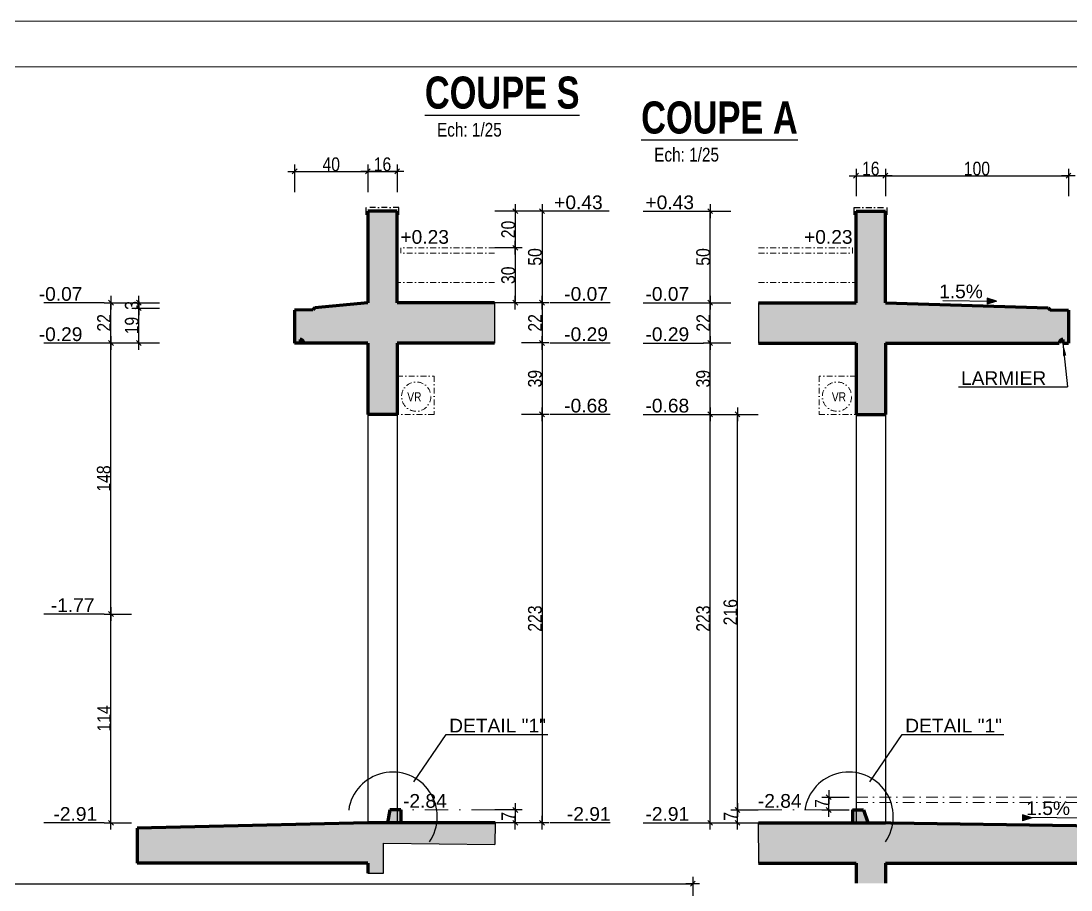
# Model space of a CAD drawing. Header units: centimetres. Extents: x 38820 to 82487, y -36363 to -12804.
# Drawn here: x 49992 to 51139, y -19776 to -18827 of the extents above; entities that cross this region are included whole.
import ezdxf
from ezdxf.enums import TextEntityAlignment as Align

# ---------------------------------------------------------------- set-up
doc = ezdxf.new("R2010")
doc.units = ezdxf.units.CM
doc.header["$LTSCALE"] = 0.5
for name, pattern in [('CACHEX2', [19.05, 12.7, -6.35]), ('TIRETPT2', [12.7, 6.35, -3.175, 0, -3.175]), ('TIRETPTX2', [50.8, 25.4, -12.7, 0, -12.7])]:
    doc.linetypes.add(name, pattern=pattern)
doc.layers.get('DEFPOINTS').update_dxf_attribs({"linetype": 'CONTINUOUS'})
for name, color, linetype, lineweight in [('01_Cad_1_', 5, 'CONTINUOUS', 9), ('01_murs_coup', 5, 'CONTINUOUS', 60), ('01_tram_axes', 2, 'TIRETPTX2', 9)]:
    doc.layers.add(name, color=color, linetype=linetype, lineweight=lineweight)
for name, color, linetype in [('01_cote_gen', 4, 'CONTINUOUS'), ('01_linteaux', 2, 'CONTINUOUS'), ('01_poch_BN', 9, 'CONTINUOUS'), ('01_texte', 230, 'CONTINUOUS'), ('AA_COTES', 2, 'CONTINUOUS')]:
    doc.layers.add(name, color=color, linetype=linetype)
doc.styles.add('ARIAL', font='arial.ttf')
doc.styles.add('impact', font='impact.ttf')
doc.styles.add('MATTE_TXT', font='arial.ttf')
doc.styles.add('STYLE2', font='ARIALN.TTF')
doc.dimstyles.new('JB25', dxfattribs={"dimscale": 0.1, "dimtxt": 150, "dimasz": 15, "dimexe": 0.1, "dimexo": 0.1, "dimgap": 0.09, "dimtad": 1, "dimdec": 1, "dimlfac": 0.5, "dimdsep": 46, "dimtxsty": 'STYLE2', "dimblk1": 'BOND_G', "dimblk2": 'BOND_D', "dimsah": 1, "dimcen": 1.5, "dimdle": 0.01, "dimse1": 1, "dimse2": 1, "dimclrd": 4, "dimclre": 2, "dimclrt": 6, "dimazin": 2, "dimtfac": 2.333333, "dimtdec": 1, "dimtix": 1, "dimtmove": 2, "dimatfit": 3, "dimldrblk": 'BOND_G', "dimfxl": 1, "dimtolj": 1, "dimtzin": 0, "dimarcsym": 0})
doc.dimstyles.new('JB50', dxfattribs={"dimscale": 0.1, "dimtxt": 150, "dimasz": 15, "dimexe": 0.1, "dimexo": 0.1, "dimgap": 0.09, "dimtad": 1, "dimdec": 1, "dimdsep": 46, "dimtxsty": 'STYLE2', "dimblk1": 'BOND_G', "dimblk2": 'BOND_D', "dimsah": 1, "dimcen": 1.5, "dimdle": 0.01, "dimse1": 1, "dimse2": 1, "dimclrd": 4, "dimclre": 2, "dimclrt": 6, "dimazin": 2, "dimtfac": 2.333333, "dimtdec": 1, "dimtix": 1, "dimtmove": 2, "dimatfit": 3, "dimldrblk": 'BOND_G', "dimfxl": 1, "dimtolj": 1, "dimtzin": 0, "dimarcsym": 0})

# ---------------------------------------------------------------- blocks, each defined once
blk = doc.blocks.new('BOND_G')
at = {"layer": 'AA_COTES', "color": 0}
for p, q in [((0, -5), (0, 15)), ((5, 0), (-5, 0)), ((1.77, 1.77), (-1.77, -1.77))]:
    blk.add_line(p, q, dxfattribs=at)
blk = doc.blocks.new('BOND_D')
at = {"layer": 'AA_COTES', "color": 0}
for p, q in [((5, 0), (-5, 0)), ((-1.77, -1.77), (1.77, 1.77)), ((0, 5), (0, -15))]:
    blk.add_line(p, q, dxfattribs=at)
blk = doc.blocks.new('*D1467')
at = {"layer": '01_linteaux', "color": 4, "lineweight": -2, "transparency": 16777216}
blk.add_line((49193.1, -19769.2), (50724.1, -19769.2), dxfattribs=at)
at = {"layer": 'DEFPOINTS', "color": 0}
for p in [(50725.6, -19769.2), (49191.6, -19903.2), (50725.6, -19907.7)]:
    blk.add_point(p, dxfattribs=at)
at = {"layer": '01_linteaux', "color": 4, "lineweight": -2, "transparency": 16777216, "xscale": 1.5, "yscale": 1.5, "zscale": 1.5, "rotation": 180}
blk.add_blockref('BOND_G', (49191.6, -19769.2), dxfattribs=at)
at = {"layer": '01_linteaux', "color": 4, "lineweight": -2, "transparency": 16777216, "xscale": 1.5, "yscale": 1.5, "zscale": 1.5}
blk.add_blockref('BOND_D', (50725.6, -19769.2), dxfattribs=at)
at = {"layer": '01_linteaux', "color": 6, "transparency": 16777216, "insert": (49958.6, -19761.5), "char_height": 15, "attachment_point": 5, "style": 'STYLE2'}
blk.add_mtext('\\A1;1534', dxfattribs=at)
blk = doc.blocks.new('*D1526')
at = {"layer": '01_cote_gen', "color": 4, "lineweight": -2, "ltscale": 2, "transparency": 16777216}
blk.add_line((50774.5, -19701.1), (50774.5, -19690.1), dxfattribs=at)
at = {"layer": 'DEFPOINTS', "color": 0, "ltscale": 2}
for p in [(50774.5, -19688.6), (50813, -19688.6), (50826.4, -19702.6)]:
    blk.add_point(p, dxfattribs=at)
at = {"layer": '01_cote_gen', "color": 4, "lineweight": -2, "ltscale": 2, "transparency": 16777216, "xscale": 1.5, "yscale": 1.5, "zscale": 1.5}
for name, p, rotation in [('BOND_D', (50774.5, -19688.6), 90), ('BOND_G', (50774.5, -19702.6), 270)]:
    blk.add_blockref(name, p, dxfattribs=dict(at, rotation=rotation))
at = {"layer": '01_cote_gen', "color": 6, "ltscale": 2, "transparency": 16777216, "insert": (50767, -19695.6), "char_height": 15, "attachment_point": 5, "rotation": 90, "style": 'STYLE2'}
blk.add_mtext('\\A1;7', dxfattribs=at)
blk = doc.blocks.new('*D1527')
at = {"layer": '01_cote_gen', "color": 4, "lineweight": -2, "ltscale": 2, "transparency": 16777216}
blk.add_line((50744.6, -19255.1), (50744.6, -19180.1), dxfattribs=at)
at = {"layer": 'DEFPOINTS', "color": 0, "ltscale": 2}
for p in [(50744.6, -19178.6), (50808.2, -19178.6), (50794.9, -19256.6)]:
    blk.add_point(p, dxfattribs=at)
at = {"layer": '01_cote_gen', "color": 4, "lineweight": -2, "ltscale": 2, "transparency": 16777216, "xscale": 1.5, "yscale": 1.5, "zscale": 1.5}
for name, p, rotation in [('BOND_D', (50744.6, -19178.6), 90), ('BOND_G', (50744.6, -19256.6), 270)]:
    blk.add_blockref(name, p, dxfattribs=dict(at, rotation=rotation))
at = {"layer": '01_cote_gen', "color": 6, "ltscale": 2, "transparency": 16777216, "insert": (50737, -19217.6), "char_height": 15, "attachment_point": 5, "rotation": 90, "style": 'STYLE2'}
blk.add_mtext('\\A1;39', dxfattribs=at)
blk = doc.blocks.new('*D1528')
at = {"layer": '01_cote_gen', "color": 4, "lineweight": -2, "ltscale": 2, "transparency": 16777216}
blk.add_line((50744.6, -19177.1), (50744.6, -19136.1), dxfattribs=at)
at = {"layer": 'DEFPOINTS', "color": 0, "ltscale": 2}
for p in [(50744.6, -19134.6), (50835, -19134.6), (50835, -19178.6)]:
    blk.add_point(p, dxfattribs=at)
at = {"layer": '01_cote_gen', "color": 4, "lineweight": -2, "ltscale": 2, "transparency": 16777216, "xscale": 1.5, "yscale": 1.5, "zscale": 1.5}
for name, p, rotation in [('BOND_D', (50744.6, -19134.6), 90), ('BOND_G', (50744.6, -19178.6), 270)]:
    blk.add_blockref(name, p, dxfattribs=dict(at, rotation=rotation))
at = {"layer": '01_cote_gen', "color": 6, "ltscale": 2, "transparency": 16777216, "insert": (50737.1, -19156.6), "char_height": 15, "attachment_point": 5, "rotation": 90, "style": 'STYLE2'}
blk.add_mtext('\\A1;22', dxfattribs=at)
blk = doc.blocks.new('*D1529')
at = {"layer": '01_cote_gen', "color": 4, "lineweight": -2, "ltscale": 2, "transparency": 16777216}
blk.add_line((50744.6, -19701.1), (50744.6, -19258.1), dxfattribs=at)
at = {"layer": 'DEFPOINTS', "color": 0, "ltscale": 2}
for p in [(50744.6, -19256.6), (50824.7, -19256.6), (50818.9, -19702.6)]:
    blk.add_point(p, dxfattribs=at)
at = {"layer": '01_cote_gen', "color": 4, "lineweight": -2, "ltscale": 2, "transparency": 16777216, "xscale": 1.5, "yscale": 1.5, "zscale": 1.5}
for name, p, rotation in [('BOND_D', (50744.6, -19256.6), 90), ('BOND_G', (50744.6, -19702.6), 270)]:
    blk.add_blockref(name, p, dxfattribs=dict(at, rotation=rotation))
at = {"layer": '01_cote_gen', "color": 6, "ltscale": 2, "transparency": 16777216, "insert": (50737, -19479.6), "char_height": 15, "attachment_point": 5, "rotation": 90, "style": 'STYLE2'}
blk.add_mtext('\\A1;223', dxfattribs=at)
blk = doc.blocks.new('*D1530')
at = {"layer": '01_cote_gen', "color": 4, "lineweight": -2, "ltscale": 2, "transparency": 16777216}
blk.add_line((51184.1, -19136.1), (51184.1, -19139.1), dxfattribs=at)
at = {"layer": 'DEFPOINTS', "color": 0, "ltscale": 2}
for p in [(50936, -19134.6), (51136, -19140.6), (51184.1, -19140.6)]:
    blk.add_point(p, dxfattribs=at)
at = {"layer": '01_cote_gen', "color": 4, "lineweight": -2, "ltscale": 2, "transparency": 16777216, "xscale": 1.5, "yscale": 1.5, "zscale": 1.5}
for name, p, rotation in [('BOND_G', (51184.1, -19134.6), 90), ('BOND_D', (51184.1, -19140.6), 270)]:
    blk.add_blockref(name, p, dxfattribs=dict(at, rotation=rotation))
at = {"layer": '01_cote_gen', "color": 6, "ltscale": 2, "transparency": 16777216, "insert": (51176.4, -19128.6), "char_height": 15, "attachment_point": 5, "rotation": 90, "style": 'STYLE2'}
blk.add_mtext('\\A1;3', dxfattribs=at)
blk = doc.blocks.new('*D1531')
at = {"layer": '01_cote_gen', "color": 4, "lineweight": -2, "ltscale": 2, "transparency": 16777216}
blk.add_line((51184.1, -19142.1), (51184.1, -19177.1), dxfattribs=at)
at = {"layer": 'DEFPOINTS', "color": 0, "ltscale": 2}
for p in [(51171.9, -19140.6), (51136, -19178.6), (51184.1, -19178.6)]:
    blk.add_point(p, dxfattribs=at)
at = {"layer": '01_cote_gen', "color": 4, "lineweight": -2, "ltscale": 2, "transparency": 16777216, "xscale": 1.5, "yscale": 1.5, "zscale": 1.5}
for name, p, rotation in [('BOND_G', (51184.1, -19140.6), 90), ('BOND_D', (51184.1, -19178.6), 270)]:
    blk.add_blockref(name, p, dxfattribs=dict(at, rotation=rotation))
at = {"layer": '01_cote_gen', "color": 6, "ltscale": 2, "transparency": 16777216, "insert": (51176.4, -19159.6), "char_height": 15, "attachment_point": 5, "rotation": 90, "style": 'STYLE2'}
blk.add_mtext('\\A1;19', dxfattribs=at)
blk = doc.blocks.new('*D1532')
at = {"layer": '01_cote_gen', "color": 4, "lineweight": -2, "ltscale": 2, "transparency": 16777216}
blk.add_line((50774.5, -19687.1), (50774.5, -19258.1), dxfattribs=at)
at = {"layer": 'DEFPOINTS', "color": 0, "ltscale": 2}
for p in [(50767.1, -19256.6), (50774.5, -19256.6), (50782, -19688.6)]:
    blk.add_point(p, dxfattribs=at)
at = {"layer": '01_cote_gen', "color": 4, "lineweight": -2, "ltscale": 2, "transparency": 16777216, "xscale": 1.5, "yscale": 1.5, "zscale": 1.5}
for name, p, rotation in [('BOND_D', (50774.5, -19256.6), 90), ('BOND_G', (50774.5, -19688.6), 270)]:
    blk.add_blockref(name, p, dxfattribs=dict(at, rotation=rotation))
at = {"layer": '01_cote_gen', "color": 6, "ltscale": 2, "transparency": 16777216, "insert": (50766.8, -19472.6), "char_height": 15, "attachment_point": 5, "rotation": 90, "style": 'STYLE2'}
blk.add_mtext('\\A1;216', dxfattribs=at)
blk = doc.blocks.new('*D1533')
at = {"layer": '01_cote_gen', "color": 4, "lineweight": -2, "ltscale": 2, "transparency": 16777216}
blk.add_line((50874.1, -19687.1), (50874.1, -19676.1), dxfattribs=at)
at = {"layer": 'DEFPOINTS', "color": 0, "ltscale": 2}
for p in [(50874.1, -19674.6), (50904, -19674.6), (50891.4, -19688.6)]:
    blk.add_point(p, dxfattribs=at)
at = {"layer": '01_cote_gen', "color": 4, "lineweight": -2, "ltscale": 2, "transparency": 16777216, "xscale": 1.5, "yscale": 1.5, "zscale": 1.5}
for name, p, rotation in [('BOND_D', (50874.1, -19674.6), 90), ('BOND_G', (50874.1, -19688.6), 270)]:
    blk.add_blockref(name, p, dxfattribs=dict(at, rotation=rotation))
at = {"layer": '01_cote_gen', "color": 6, "ltscale": 2, "transparency": 16777216, "insert": (50866.6, -19681.6), "char_height": 15, "attachment_point": 5, "rotation": 90, "style": 'STYLE2'}
blk.add_mtext('\\A1;7', dxfattribs=at)
blk = doc.blocks.new('*D1534')
at = {"layer": '01_cote_gen', "color": 4, "lineweight": -2, "ltscale": 2, "transparency": 16777216}
blk.add_line((51392.1, -19704.1), (51392.1, -19707.1), dxfattribs=at)
at = {"layer": 'DEFPOINTS', "color": 0, "ltscale": 2}
for p in [(50936, -19702.6), (51344, -19708.6), (51392.1, -19708.6)]:
    blk.add_point(p, dxfattribs=at)
at = {"layer": '01_cote_gen', "color": 4, "lineweight": -2, "ltscale": 2, "transparency": 16777216, "xscale": 1.5, "yscale": 1.5, "zscale": 1.5}
for name, p, rotation in [('BOND_G', (51392.1, -19702.6), 90), ('BOND_D', (51392.1, -19708.6), 270)]:
    blk.add_blockref(name, p, dxfattribs=dict(at, rotation=rotation))
at = {"layer": '01_cote_gen', "color": 6, "ltscale": 2, "transparency": 16777216, "insert": (51384.4, -19696.6), "char_height": 15, "attachment_point": 5, "rotation": 90, "style": 'STYLE2'}
blk.add_mtext('\\A1;3', dxfattribs=at)
blk = doc.blocks.new('*D1536')
at = {"layer": '01_cote_gen', "color": 4, "lineweight": -2, "transparency": 16777216}
blk.add_line((50744.6, -19133.1), (50744.6, -19036.1), dxfattribs=at)
at = {"layer": 'DEFPOINTS', "color": 0}
for p in [(50744.6, -19034.6), (50920, -19034.6), (50904, -19134.6)]:
    blk.add_point(p, dxfattribs=at)
at = {"layer": '01_cote_gen', "color": 4, "lineweight": -2, "transparency": 16777216, "xscale": 1.5, "yscale": 1.5, "zscale": 1.5}
for name, p, rotation in [('BOND_D', (50744.6, -19034.6), 90), ('BOND_G', (50744.6, -19134.6), 270)]:
    blk.add_blockref(name, p, dxfattribs=dict(at, rotation=rotation))
at = {"layer": '01_cote_gen', "color": 6, "transparency": 16777216, "insert": (50737, -19084.6), "char_height": 15, "attachment_point": 5, "rotation": 90, "style": 'STYLE2'}
blk.add_mtext('\\A1;50', dxfattribs=at)
blk = doc.blocks.new('*D1537')
at = {"layer": '01_cote_gen', "color": 4, "lineweight": -2, "transparency": 16777216}
blk.add_line((50905.5, -18995.9), (50934.5, -18995.9), dxfattribs=at)
at = {"layer": 'DEFPOINTS', "color": 0}
for p in [(50936, -18995.9), (50904, -19060.4), (50936, -19060.4)]:
    blk.add_point(p, dxfattribs=at)
at = {"layer": '01_cote_gen', "color": 4, "lineweight": -2, "transparency": 16777216, "xscale": 1.5, "yscale": 1.5, "zscale": 1.5, "rotation": 180}
blk.add_blockref('BOND_G', (50904, -18995.9), dxfattribs=at)
at = {"layer": '01_cote_gen', "color": 4, "lineweight": -2, "transparency": 16777216, "xscale": 1.5, "yscale": 1.5, "zscale": 1.5}
blk.add_blockref('BOND_D', (50936, -18995.9), dxfattribs=at)
at = {"layer": '01_cote_gen', "color": 6, "transparency": 16777216, "insert": (50920, -18988.2), "char_height": 15, "attachment_point": 5, "style": 'STYLE2'}
blk.add_mtext('\\A1;16', dxfattribs=at)
blk = doc.blocks.new('*D1538')
at = {"layer": '01_cote_gen', "color": 4, "lineweight": -2, "transparency": 16777216}
blk.add_line((50937.5, -18995.9), (51134.5, -18995.9), dxfattribs=at)
at = {"layer": 'DEFPOINTS', "color": 0}
for p in [(51136, -18995.9), (50936, -19011.9), (51136, -19140.6)]:
    blk.add_point(p, dxfattribs=at)
at = {"layer": '01_cote_gen', "color": 4, "lineweight": -2, "transparency": 16777216, "xscale": 1.5, "yscale": 1.5, "zscale": 1.5, "rotation": 180}
blk.add_blockref('BOND_G', (50936, -18995.9), dxfattribs=at)
at = {"layer": '01_cote_gen', "color": 4, "lineweight": -2, "transparency": 16777216, "xscale": 1.5, "yscale": 1.5, "zscale": 1.5}
blk.add_blockref('BOND_D', (51136, -18995.9), dxfattribs=at)
at = {"layer": '01_cote_gen', "color": 6, "transparency": 16777216, "insert": (51036, -18988.2), "char_height": 15, "attachment_point": 5, "style": 'STYLE2'}
blk.add_mtext('\\A1;100', dxfattribs=at)
blk = doc.blocks.new('*D1727')
at = {"layer": '01_cote_gen', "color": 4, "lineweight": -2, "transparency": 16777216}
blk.add_line((50560.9, -19136.1), (50560.9, -19177.1), dxfattribs=at)
at = {"layer": 'DEFPOINTS', "color": 0}
for p in [(50569.4, -19134.6), (50509.1, -19178.6), (50560.9, -19178.6)]:
    blk.add_point(p, dxfattribs=at)
at = {"layer": '01_cote_gen', "color": 4, "lineweight": -2, "transparency": 16777216, "xscale": 1.5, "yscale": 1.5, "zscale": 1.5}
for name, p, rotation in [('BOND_G', (50560.9, -19134.6), 90), ('BOND_D', (50560.9, -19178.6), 270)]:
    blk.add_blockref(name, p, dxfattribs=dict(at, rotation=rotation))
at = {"layer": '01_cote_gen', "color": 6, "transparency": 16777216, "insert": (50553.3, -19156.6), "char_height": 15, "attachment_point": 5, "rotation": 90, "style": 'STYLE2'}
blk.add_mtext('\\A1;22', dxfattribs=at)
blk = doc.blocks.new('*D1728')
at = {"layer": '01_cote_gen', "color": 4, "lineweight": -2, "transparency": 16777216}
blk.add_line((50560.9, -19180.1), (50560.9, -19255.1), dxfattribs=at)
at = {"layer": 'DEFPOINTS', "color": 0}
for p in [(50538.4, -19178.6), (50386.6, -19256.6), (50560.9, -19256.6)]:
    blk.add_point(p, dxfattribs=at)
at = {"layer": '01_cote_gen', "color": 4, "lineweight": -2, "transparency": 16777216, "xscale": 1.5, "yscale": 1.5, "zscale": 1.5}
for name, p, rotation in [('BOND_G', (50560.9, -19178.6), 90), ('BOND_D', (50560.9, -19256.6), 270)]:
    blk.add_blockref(name, p, dxfattribs=dict(at, rotation=rotation))
at = {"layer": '01_cote_gen', "color": 6, "transparency": 16777216, "insert": (50553.2, -19217.6), "char_height": 15, "attachment_point": 5, "rotation": 90, "style": 'STYLE2'}
blk.add_mtext('\\A1;39', dxfattribs=at)
blk = doc.blocks.new('*D1729')
at = {"layer": '01_cote_gen', "color": 4, "lineweight": -2, "transparency": 16777216}
blk.add_line((50560.9, -19258.1), (50560.9, -19701.1), dxfattribs=at)
at = {"layer": 'DEFPOINTS', "color": 0}
for p in [(50386.6, -19256.6), (50484.4, -19702.6), (50560.9, -19702.6)]:
    blk.add_point(p, dxfattribs=at)
at = {"layer": '01_cote_gen', "color": 4, "lineweight": -2, "transparency": 16777216, "xscale": 1.5, "yscale": 1.5, "zscale": 1.5}
for name, p, rotation in [('BOND_G', (50560.9, -19256.6), 90), ('BOND_D', (50560.9, -19702.6), 270)]:
    blk.add_blockref(name, p, dxfattribs=dict(at, rotation=rotation))
at = {"layer": '01_cote_gen', "color": 6, "transparency": 16777216, "insert": (50553.2, -19479.6), "char_height": 15, "attachment_point": 5, "rotation": 90, "style": 'STYLE2'}
blk.add_mtext('\\A1;223', dxfattribs=at)
blk = doc.blocks.new('*D1730')
at = {"layer": '01_cote_gen', "color": 4, "lineweight": -2, "transparency": 16777216}
blk.add_line((50531.7, -19690.1), (50531.7, -19701.1), dxfattribs=at)
at = {"layer": 'DEFPOINTS', "color": 0}
for p in [(50494.7, -19688.6), (50494.7, -19702.6), (50531.7, -19702.6)]:
    blk.add_point(p, dxfattribs=at)
at = {"layer": '01_cote_gen', "color": 4, "lineweight": -2, "transparency": 16777216, "xscale": 1.5, "yscale": 1.5, "zscale": 1.5}
for name, p, rotation in [('BOND_G', (50531.7, -19688.6), 90), ('BOND_D', (50531.7, -19702.6), 270)]:
    blk.add_blockref(name, p, dxfattribs=dict(at, rotation=rotation))
at = {"layer": '01_cote_gen', "color": 6, "transparency": 16777216, "insert": (50524.1, -19695.6), "char_height": 15, "attachment_point": 5, "rotation": 90, "style": 'STYLE2'}
blk.add_mtext('\\A1;7', dxfattribs=at)
blk = doc.blocks.new('*D1725')
at = {"layer": '01_cote_gen', "color": 4, "lineweight": -2, "transparency": 16777216}
blk.add_line((50531.7, -19076.1), (50531.7, -19133.1), dxfattribs=at)
at = {"layer": 'DEFPOINTS', "color": 0}
for p in [(50529.6, -19074.6), (50529.6, -19134.6), (50531.7, -19134.6)]:
    blk.add_point(p, dxfattribs=at)
at = {"layer": '01_cote_gen', "color": 4, "lineweight": -2, "transparency": 16777216, "xscale": 1.5, "yscale": 1.5, "zscale": 1.5}
for name, p, rotation in [('BOND_G', (50531.7, -19074.6), 90), ('BOND_D', (50531.7, -19134.6), 270)]:
    blk.add_blockref(name, p, dxfattribs=dict(at, rotation=rotation))
at = {"layer": '01_cote_gen', "color": 6, "transparency": 16777216, "insert": (50524, -19104.6), "char_height": 15, "attachment_point": 5, "rotation": 90, "style": 'STYLE2'}
blk.add_mtext('\\A1;30', dxfattribs=at)
blk = doc.blocks.new('*D1726')
at = {"layer": '01_cote_gen', "color": 4, "lineweight": -2, "transparency": 16777216}
blk.add_line((50560.9, -19036.1), (50560.9, -19133.1), dxfattribs=at)
at = {"layer": 'DEFPOINTS', "color": 0}
for p in [(50392.4, -19034.6), (50538.4, -19134.6), (50560.9, -19134.6)]:
    blk.add_point(p, dxfattribs=at)
at = {"layer": '01_cote_gen', "color": 4, "lineweight": -2, "transparency": 16777216, "xscale": 1.5, "yscale": 1.5, "zscale": 1.5}
for name, p, rotation in [('BOND_G', (50560.9, -19034.6), 90), ('BOND_D', (50560.9, -19134.6), 270)]:
    blk.add_blockref(name, p, dxfattribs=dict(at, rotation=rotation))
at = {"layer": '01_cote_gen', "color": 6, "transparency": 16777216, "insert": (50553.2, -19084.6), "char_height": 15, "attachment_point": 5, "rotation": 90, "style": 'STYLE2'}
blk.add_mtext('\\A1;50', dxfattribs=at)
blk = doc.blocks.new('*D1731')
at = {"layer": '01_cote_gen', "color": 4, "lineweight": -2, "transparency": 16777216}
blk.add_line((50531.7, -19036.1), (50531.7, -19073.1), dxfattribs=at)
at = {"layer": 'DEFPOINTS', "color": 0}
for p in [(50386.6, -19034.6), (50519.5, -19074.6), (50531.7, -19074.6)]:
    blk.add_point(p, dxfattribs=at)
at = {"layer": '01_cote_gen', "color": 4, "lineweight": -2, "transparency": 16777216, "xscale": 1.5, "yscale": 1.5, "zscale": 1.5}
for name, p, rotation in [('BOND_G', (50531.7, -19034.6), 90), ('BOND_D', (50531.7, -19074.6), 270)]:
    blk.add_blockref(name, p, dxfattribs=dict(at, rotation=rotation))
at = {"layer": '01_cote_gen', "color": 6, "transparency": 16777216, "insert": (50524, -19054.6), "char_height": 15, "attachment_point": 5, "rotation": 90, "style": 'STYLE2'}
blk.add_mtext('\\A1;20', dxfattribs=at)
blk = doc.blocks.new('*D1732')
at = {"layer": '01_cote_gen', "color": 4, "lineweight": -2, "transparency": 16777216}
blk.add_line((50089.9, -19473.1), (50089.9, -19180.1), dxfattribs=at)
at = {"layer": 'DEFPOINTS', "color": 0}
for p in [(50089.9, -19178.6), (50323.4, -19178.6), (50143.4, -19474.6)]:
    blk.add_point(p, dxfattribs=at)
at = {"layer": '01_cote_gen', "color": 4, "lineweight": -2, "transparency": 16777216, "xscale": 1.5, "yscale": 1.5, "zscale": 1.5}
for name, p, rotation in [('BOND_D', (50089.9, -19178.6), 90), ('BOND_G', (50089.9, -19474.6), 270)]:
    blk.add_blockref(name, p, dxfattribs=dict(at, rotation=rotation))
at = {"layer": '01_cote_gen', "color": 6, "transparency": 16777216, "insert": (50082.2, -19326.6), "char_height": 15, "attachment_point": 5, "rotation": 90, "style": 'STYLE2'}
blk.add_mtext('\\A1;148', dxfattribs=at)
blk = doc.blocks.new('*D1733')
at = {"layer": '01_cote_gen', "color": 4, "lineweight": -2, "transparency": 16777216}
blk.add_line((50089.9, -19177.1), (50089.9, -19136.1), dxfattribs=at)
at = {"layer": 'DEFPOINTS', "color": 0}
for p in [(50089.9, -19134.6), (50403.4, -19134.6), (50323.4, -19178.6)]:
    blk.add_point(p, dxfattribs=at)
at = {"layer": '01_cote_gen', "color": 4, "lineweight": -2, "transparency": 16777216, "xscale": 1.5, "yscale": 1.5, "zscale": 1.5}
for name, p, rotation in [('BOND_D', (50089.9, -19134.6), 90), ('BOND_G', (50089.9, -19178.6), 270)]:
    blk.add_blockref(name, p, dxfattribs=dict(at, rotation=rotation))
at = {"layer": '01_cote_gen', "color": 6, "transparency": 16777216, "insert": (50082.4, -19156.6), "char_height": 15, "attachment_point": 5, "rotation": 90, "style": 'STYLE2'}
blk.add_mtext('\\A1;22', dxfattribs=at)
blk = doc.blocks.new('*D1734')
at = {"layer": '01_cote_gen', "color": 4, "lineweight": -2, "transparency": 16777216}
blk.add_line((50120.4, -19177.1), (50120.4, -19142.1), dxfattribs=at)
at = {"layer": 'DEFPOINTS', "color": 0}
for p in [(50120.4, -19140.6), (50323.4, -19140.6), (50323.4, -19178.6)]:
    blk.add_point(p, dxfattribs=at)
at = {"layer": '01_cote_gen', "color": 4, "lineweight": -2, "transparency": 16777216, "xscale": 1.5, "yscale": 1.5, "zscale": 1.5}
for name, p, rotation in [('BOND_D', (50120.4, -19140.6), 90), ('BOND_G', (50120.4, -19178.6), 270)]:
    blk.add_blockref(name, p, dxfattribs=dict(at, rotation=rotation))
at = {"layer": '01_cote_gen', "color": 6, "transparency": 16777216, "insert": (50112.8, -19159.6), "char_height": 15, "attachment_point": 5, "rotation": 90, "style": 'STYLE2'}
blk.add_mtext('\\A1;19', dxfattribs=at)
blk = doc.blocks.new('*D1735')
at = {"layer": '01_cote_gen', "color": 4, "lineweight": -2, "transparency": 16777216}
for p, q in [((50120.4, -19133.1), (50120.4, -19131.6)), ((50120.4, -19134.6), (50120.4, -19140.6)), ((50120.4, -19142.1), (50120.4, -19143.6))]:
    blk.add_line(p, q, dxfattribs=at)
at = {"layer": 'DEFPOINTS', "color": 0}
for p in [(50112.4, -19134.6), (50120.4, -19140.6), (50142.9, -19140.6)]:
    blk.add_point(p, dxfattribs=at)
at = {"layer": '01_cote_gen', "color": 4, "lineweight": -2, "transparency": 16777216, "xscale": 1.5, "yscale": 1.5, "zscale": 1.5}
for name, p, rotation in [('BOND_G', (50120.4, -19134.6), 270), ('BOND_D', (50120.4, -19140.6), 90)]:
    blk.add_blockref(name, p, dxfattribs=dict(at, rotation=rotation))
at = {"layer": '01_cote_gen', "color": 6, "transparency": 16777216, "insert": (50112.8, -19137.6), "char_height": 15, "attachment_point": 5, "rotation": 90, "style": 'STYLE2'}
blk.add_mtext('\\A1;3', dxfattribs=at)
blk = doc.blocks.new('*D1736')
at = {"layer": '01_cote_gen', "color": 4, "lineweight": -2, "transparency": 16777216}
blk.add_line((50372.1, -18991.2), (50401.1, -18991.2), dxfattribs=at)
at = {"layer": 'DEFPOINTS', "color": 0}
for p in [(50402.6, -18991.2), (50402.6, -19053.7), (50370.6, -19065.7)]:
    blk.add_point(p, dxfattribs=at)
at = {"layer": '01_cote_gen', "color": 4, "lineweight": -2, "transparency": 16777216, "xscale": 1.5, "yscale": 1.5, "zscale": 1.5, "rotation": 180}
blk.add_blockref('BOND_G', (50370.6, -18991.2), dxfattribs=at)
at = {"layer": '01_cote_gen', "color": 4, "lineweight": -2, "transparency": 16777216, "xscale": 1.5, "yscale": 1.5, "zscale": 1.5}
blk.add_blockref('BOND_D', (50402.6, -18991.2), dxfattribs=at)
at = {"layer": '01_cote_gen', "color": 6, "transparency": 16777216, "insert": (50386.6, -18983.5), "char_height": 15, "attachment_point": 5, "style": 'STYLE2'}
blk.add_mtext('\\A1;16', dxfattribs=at)
blk = doc.blocks.new('*D1737')
at = {"layer": '01_cote_gen', "color": 4, "lineweight": -2, "transparency": 16777216}
blk.add_line((50089.9, -19701.1), (50089.9, -19476.1), dxfattribs=at)
at = {"layer": 'DEFPOINTS', "color": 0}
for p in [(50089.9, -19474.6), (50112.4, -19474.6), (50382.2, -19702.6)]:
    blk.add_point(p, dxfattribs=at)
at = {"layer": '01_cote_gen', "color": 4, "lineweight": -2, "transparency": 16777216, "xscale": 1.5, "yscale": 1.5, "zscale": 1.5}
for name, p, rotation in [('BOND_D', (50089.9, -19474.6), 90), ('BOND_G', (50089.9, -19702.6), 270)]:
    blk.add_blockref(name, p, dxfattribs=dict(at, rotation=rotation))
at = {"layer": '01_cote_gen', "color": 6, "transparency": 16777216, "insert": (50082.4, -19588.6), "char_height": 15, "attachment_point": 5, "rotation": 90, "style": 'STYLE2'}
blk.add_mtext('\\A1;114', dxfattribs=at)
blk = doc.blocks.new('*D1738')
at = {"layer": '01_cote_gen', "color": 4, "lineweight": -2, "transparency": 16777216}
blk.add_line((50292.1, -18991.2), (50369.1, -18991.2), dxfattribs=at)
at = {"layer": 'DEFPOINTS', "color": 0}
for p in [(50370.6, -18991.2), (50370.6, -19099.7), (50290.6, -19142.6)]:
    blk.add_point(p, dxfattribs=at)
at = {"layer": '01_cote_gen', "color": 4, "lineweight": -2, "transparency": 16777216, "xscale": 1.5, "yscale": 1.5, "zscale": 1.5, "rotation": 180}
blk.add_blockref('BOND_G', (50290.6, -18991.2), dxfattribs=at)
at = {"layer": '01_cote_gen', "color": 4, "lineweight": -2, "transparency": 16777216, "xscale": 1.5, "yscale": 1.5, "zscale": 1.5}
blk.add_blockref('BOND_D', (50370.6, -18991.2), dxfattribs=at)
at = {"layer": '01_cote_gen', "color": 6, "transparency": 16777216, "insert": (50330.6, -18983.5), "char_height": 15, "attachment_point": 5, "style": 'STYLE2'}
blk.add_mtext('\\A1;40', dxfattribs=at)

msp = doc.modelspace()

# ---------------------------------------------------------------- hatches: boundary and pattern name
at = {"layer": '01_poch_BN'}
h = msp.add_hatch(color=256, dxfattribs=at)
h.dxf.hatch_style = 1
h.paths.add_polyline_path([(50509.083, -19134.641), (50402.597, -19134.641), (50402.597, -19034.641), (50370.597, -19034.641), (50370.597, -19134.641), (50312.597, -19140.28), (50310.597, -19142.341), (50290.597, -19142.641), (50290.597, -19178.641), (50296.597, -19178.641), (50296.597, -19174.641, -0.41421356), (50300.597, -19178.641), (50370.597, -19178.641), (50370.597, -19256.641), (50402.597, -19256.641), (50402.597, -19178.641), (50509.083, -19178.641)])
h = msp.add_hatch(color=256, dxfattribs=at)
h.dxf.hatch_style = 1
h.paths.add_polyline_path([(51135.964, -19142.642), (51115.964, -19142.342), (51113.964, -19140.281), (50935.964, -19134.641), (50935.964, -19034.641), (50903.964, -19034.641), (50903.964, -19134.641), (50797.478, -19134.641), (50797.478, -19178.641), (50903.964, -19178.641), (50903.964, -19256.641), (50935.964, -19256.641), (50935.964, -19178.641), (51125.964, -19178.641, -0.41421356), (51129.964, -19174.641), (51129.964, -19178.641), (51135.964, -19178.641)])
h.paths.add_polyline_path([(51343.964, -19708.641), (50935.964, -19702.641), (50797.01, -19702.641), (50797.478, -19746.641), (50903.964, -19746.641), (50903.964, -19768.641), (50935.964, -19768.641), (50935.964, -19746.641), (51333.964, -19746.641, -0.41421356), (51337.964, -19742.641), (51337.964, -19746.641), (51343.964, -19746.641)])
h.paths.add_polyline_path([(50911.964, -19688.641), (50899.964, -19688.641), (50899.964, -19702.641), (50917.006, -19702.641)])
h = msp.add_hatch(color=256, dxfattribs=at)
h.dxf.hatch_style = 1
h.paths.add_polyline_path([(50406.597, -19688.641), (50394.597, -19688.641), (50391.912, -19702.641), (50406.597, -19702.641)])
h = msp.add_hatch(color=256, dxfattribs=at)
h.dxf.hatch_style = 1
h.paths.add_polyline_path([(50509.551, -19702.641), (50370.597, -19702.641), (50118.597, -19708.641), (50118.597, -19746.641), (50370.597, -19746.641), (50370.597, -19757.788), (50387.844, -19757.788), (50387.844, -19725.044), (50509.299, -19726.335)])

# ---------------------------------------------------------------- linework, layer by layer
at = {"layer": '01_Cad_1_'}
msp.add_line((54108.056, -18826.925), (48168.056, -18826.925), dxfattribs=at)
at = {"layer": '01_Cad_1_', "color": 2}
msp.add_line((54058.056, -18876.925), (48218.056, -18876.925), dxfattribs=at)
at = {"layer": '01_linteaux', "linetype": 'TIRETPT2', "ltscale": 7}
for p, q in [((50368.597, -19038.61), (50368.597, -19030.641)), ((50368.597, -19038.61), (50370.09, -19037.175)), ((50404.597, -19038.61), (50403.103, -19037.175)), ((50404.597, -19038.61), (50404.597, -19030.641)), ((50901.964, -19038.61), (50901.964, -19030.641)), ((50901.964, -19038.61), (50903.457, -19037.175)), ((50937.964, -19038.61), (50936.47, -19037.175)), ((50937.964, -19038.61), (50937.964, -19030.641))]:
    msp.add_line(p, q, dxfattribs=at)
at = {"layer": '01_linteaux', "linetype": 'TIRETPT2', "ltscale": 2}
for p, q in [((50404.597, -19030.641), (50368.597, -19030.641)), ((50901.964, -19030.641), (50937.964, -19030.641))]:
    msp.add_line(p, q, dxfattribs=at)
at = {"layer": '01_linteaux'}
for p, q in [((50370.597, -19256.641), (50370.597, -19702.641)), ((50402.597, -19256.641), (50402.597, -19702.641)), ((50903.964, -19256.641), (50903.964, -19688.641)), ((50935.964, -19256.641), (50935.964, -19702.641)), ((50899.964, -19702.641), (50903.964, -19702.641))]:
    msp.add_line(p, q, dxfattribs=at)
at = {"layer": '01_linteaux', "linetype": 'CACHEX2', "ltscale": 2}
msp.add_line((50903.964, -19688.641), (50903.964, -19702.641), dxfattribs=at)
at = {"layer": '01_murs_coup'}
for p, q in [((50370.597, -19034.641), (50370.597, -19134.641)), ((50402.597, -19034.641), (50370.597, -19034.641)), ((50402.597, -19134.641), (50402.597, -19034.641)), ((50903.964, -19134.641), (50903.964, -19034.641)), ((50903.964, -19034.641), (50935.964, -19034.641)), ((50935.964, -19134.641), (50935.964, -19034.641)), ((50310.597, -19142.341), (50290.597, -19142.641)), ((50290.597, -19142.641), (50290.597, -19178.641)), ((50312.597, -19140.28), (50310.597, -19142.341)), ((50370.597, -19134.641), (50312.597, -19140.28)), ((50509.083, -19134.641), (50402.597, -19134.641)), ((50797.478, -19134.641), (50903.964, -19134.641)), ((50935.964, -19134.641), (51113.964, -19140.281)), ((51113.964, -19140.281), (51115.964, -19142.342)), ((51115.964, -19142.342), (51135.964, -19142.642)), ((51135.964, -19142.642), (51135.964, -19178.641)), ((50370.597, -19178.641), (50290.597, -19178.641)), ((50296.597, -19174.641), (50296.597, -19178.641)), ((50370.597, -19178.641), (50370.597, -19256.641)), ((50509.083, -19178.641), (50402.597, -19178.641)), ((50402.597, -19178.641), (50402.597, -19256.641)), ((50797.478, -19178.641), (50903.964, -19178.641)), ((50903.964, -19178.641), (50903.964, -19256.641)), ((50935.964, -19178.641), (51125.964, -19178.641)), ((50935.964, -19178.641), (50935.964, -19256.641)), ((51129.964, -19174.641), (51129.964, -19178.641)), ((51129.964, -19178.641), (51135.964, -19178.641)), ((50402.597, -19256.641), (50370.597, -19256.641)), ((50903.964, -19256.641), (50935.964, -19256.641)), ((50394.597, -19688.641), (50391.912, -19702.641)), ((50406.597, -19688.641), (50394.597, -19688.641)), ((50406.597, -19688.641), (50406.597, -19702.641)), ((50899.964, -19688.641), (50899.964, -19702.641)), ((50899.964, -19688.641), (50911.964, -19688.641)), ((50911.964, -19688.641), (50916.905, -19702.361)), ((50370.597, -19702.641), (50118.597, -19708.641)), ((50509.083, -19702.641), (50370.597, -19702.641)), ((50509.551, -19702.641), (50370.597, -19702.641)), ((50797.478, -19702.641), (50935.964, -19702.641)), ((50797.478, -19702.641), (50899.964, -19702.641)), ((50916.905, -19702.361), (51343.964, -19708.641)), ((50118.597, -19708.641), (50118.597, -19746.641)), ((50370.597, -19746.641), (50118.597, -19746.641)), ((50370.597, -19746.641), (50370.597, -19757.788)), ((50797.478, -19746.641), (50903.964, -19746.641)), ((50903.964, -19746.641), (50903.964, -19768.641)), ((50935.964, -19746.641), (51333.964, -19746.641)), ((50935.964, -19746.641), (50935.964, -19768.641))]:
    msp.add_line(p, q, dxfattribs=at)
for centre, start, end in [((50296.597, -19178.641), 360, 90), ((51129.964, -19178.641), 90, 180)]:
    msp.add_arc(centre, 4, start, end, dxfattribs=at)
at = {"layer": '01_poch_BN', "ltscale": 2}
for p, q in [((50509.083, -19134.641), (50509.083, -19178.641)), ((50797.478, -19134.641), (50797.478, -19178.641)), ((50509.551, -19702.641), (50509.299, -19726.335)), ((50797.01, -19702.641), (50797.478, -19746.641)), ((50387.844, -19757.788), (50387.844, -19725.044)), ((50387.844, -19725.044), (50509.299, -19726.335))]:
    msp.add_line(p, q, dxfattribs=at)
at = {"layer": '01_poch_BN'}
msp.add_line((50370.597, -19757.788), (50387.844, -19757.788), dxfattribs=at)
at = {"layer": '01_texte'}
for p, q in [((50634.159, -19034.641), (50568.388, -19034.641)), ((50671.365, -19034.641), (50737.135, -19034.641)), ((50998.722, -19132.037), (51057.539, -19132.902)), ((51057.539, -19132.902), (51047.311, -19129.621)), ((51047.311, -19129.621), (51047.311, -19136.183)), ((51057.539, -19132.902), (51047.311, -19136.183)), ((50082.404, -19134.641), (50016.634, -19134.641)), ((50635.196, -19134.641), (50569.425, -19134.641)), ((50671.365, -19134.641), (50737.135, -19134.641)), ((50082.404, -19178.641), (50016.634, -19178.641)), ((50635.196, -19178.641), (50569.425, -19178.641)), ((50671.365, -19178.641), (50737.135, -19178.641)), ((51129.964, -19178.641), (51135.111, -19226.641)), ((51016.039, -19226.641), (51135.111, -19226.641)), ((50635.196, -19256.641), (50569.425, -19256.641)), ((50671.365, -19256.641), (50737.135, -19256.641)), ((50082.404, -19474.641), (50016.634, -19474.641)), ((50420.803, -19657.971), (50455.995, -19606.033)), ((50455.995, -19606.033), (50567.296, -19606.033)), ((50919.047, -19657.971), (50954.239, -19606.033)), ((50954.239, -19606.033), (51065.54, -19606.033)), ((51096.066, -19697.302), (51085.838, -19694.021)), ((51085.838, -19694.021), (51085.838, -19700.583)), ((50082.404, -19702.641), (50016.634, -19702.641)), ((50635.196, -19702.641), (50569.425, -19702.641)), ((50671.365, -19702.641), (50737.135, -19702.641)), ((51096.066, -19697.302), (51085.838, -19700.583)), ((51093.938, -19696.437), (51152.755, -19697.302))]:
    msp.add_line(p, q, dxfattribs=at)
for centre in [(50397.771, -19695.894), (50896.015, -19695.894)]:
    msp.add_arc(centre, 48.652, 325.332306, 171.452218, dxfattribs=at)
for points in [[(51047.311, -19129.621), (51057.539, -19132.902), (51047.311, -19136.183)], [(51129.964, -19178.641), (51129.992, -19192.681), (51131.832, -19192.432)], [(51129.964, -19178.641), (51133.672, -19192.182), (51131.832, -19192.432)], [(51085.838, -19694.021), (51096.066, -19697.302), (51085.838, -19700.583)]]:
    msp.add_solid(points, dxfattribs=at)
at = {"layer": '01_tram_axes', "ltscale": 0.5}
for p, q in [((50509.083, -19074.641), (50406.597, -19074.641)), ((50406.597, -19080.641), (50406.597, -19074.641)), ((50797.478, -19074.641), (50899.964, -19074.641)), ((50899.964, -19080.641), (50899.964, -19074.641)), ((50509.083, -19080.641), (50406.597, -19080.641)), ((50797.478, -19080.641), (50899.964, -19080.641)), ((50509.083, -19112.641), (50402.597, -19112.641)), ((50797.478, -19112.641), (50903.964, -19112.641)), ((50402.597, -19214.648), (50442.948, -19214.648)), ((50442.948, -19214.648), (50442.948, -19256.641)), ((50863.612, -19214.648), (50863.612, -19256.641)), ((50903.964, -19214.648), (50863.612, -19214.648)), ((50442.948, -19256.641), (50402.597, -19256.641)), ((50863.612, -19256.641), (50903.964, -19256.641))]:
    msp.add_line(p, q, dxfattribs=at)
at = {"layer": '01_tram_axes'}
for p, q in [((50903.964, -19674.641), (51343.964, -19674.641)), ((50903.964, -19680.641), (51343.964, -19680.641))]:
    msp.add_line(p, q, dxfattribs=at)
at = {"layer": '01_tram_axes', "ltscale": 2}
for p, q in [((50903.964, -19674.641), (50903.964, -19680.641)), ((50509.083, -19688.641), (50406.597, -19688.641)), ((50797.478, -19688.641), (50903.964, -19688.641)), ((50797.478, -19688.641), (50899.964, -19688.641))]:
    msp.add_line(p, q, dxfattribs=at)
at = {"layer": '01_tram_axes', "ltscale": 0.5}
for centre in [(50423.429, -19237.186), (50883.131, -19237.186)]:
    msp.add_circle(centre, 16, dxfattribs=at)

# ---------------------------------------------------------------- texts
at = {"layer": '01_texte', "style": 'impact'}
for s, p in [('%%UCOUPE S', (50517.382, -18933.104)), ('%%UCOUPE A', (50754.719, -18960.314))]:
    msp.add_text(s, height=35, dxfattribs=at).set_placement(p, align=Align.BOTTOM_CENTER)
at = {"layer": '01_texte', "style": 'MATTE_TXT', "width": 0.8}
for s, height, p in [('Ech: 1/25', 15, (50481.505, -18957.665)), ('Ech: 1/25', 15, (50718.841, -18984.874)), ('VR', 10, (50421.406, -19245.428)), ('VR', 10, (50885.247, -19245.428))]:
    msp.add_text(s, height=height, dxfattribs=at).set_placement(p, align=Align.BOTTOM_CENTER)
at = {"layer": '01_texte', "style": 'ARIAL'}
for s, p in [('+0.43', (50574.171, -19032.481)), ('+0.43', (50673.908, -19032.481)), ('+0.23', (50406.185, -19070.244)), ('+0.23', (50847.139, -19070.244)), ('-0.07', (50011.026, -19132.481)), ('-0.07', (50585.176, -19132.481)), ('-0.07', (50673.908, -19132.481)), ('1.5%%%', (50994.727, -19129.712)), ('-0.29', (50011.026, -19176.481)), ('-0.29', (50585.145, -19176.481)), ('-0.29', (50673.908, -19176.481)), ('LARMIER', (51018.583, -19224.481)), ('-0.68', (50585.145, -19254.481)), ('-0.68', (50673.908, -19254.481)), ('-1.77', (50024.214, -19472.481)), ('DETAIL "1"', (50459.444, -19603.946)), ('DETAIL "1"', (50957.688, -19603.946)), ('-2.84', (50409.026, -19686.21)), ('-2.84', (50796.691, -19686.21)), ('1.5%%%', (51089.943, -19694.112)), ('-2.91', (50027.14, -19700.481)), ('-2.91', (50588.072, -19700.481)), ('-2.91', (50673.908, -19700.481))]:
    msp.add_text(s, height=15, dxfattribs=at).set_placement(p)

# ---------------------------------------------------------------- dimensions: what is measured, and where the dimension line sits
at = {"layer": '01_cote_gen'}
for base, p1, p2, picture, middle in [((50370.597, -18991.153), (50290.597, -19142.641), (50370.597, -19099.71), '*D1738', (50330.597, -18983.486)), ((50402.597, -18991.153), (50370.597, -19065.663), (50402.597, -19053.673), '*D1736', (50386.597, -18983.486)), ((50935.964, -18995.89), (50903.964, -19060.449), (50935.964, -19060.449), '*D1537', (50919.964, -18988.223)), ((51135.964, -18995.89), (50935.964, -19011.887), (51135.964, -19140.641), '*D1538', (51035.964, -18988.223))]:
    dim = msp.add_linear_dim(base=base, p1=p1, p2=p2, dimstyle='JB25', dxfattribs=at)
    dim.commit()
    dim.dimension.update_dxf_attribs({"geometry": picture, "text_midpoint": middle})
for base, p1, p2, picture, middle in [((50531.655, -19074.641), (50386.597, -19034.641), (50519.512, -19074.641), '*D1731', (50523.988, -19054.641)), ((50560.888, -19134.641), (50392.371, -19034.641), (50538.388, -19134.641), '*D1726', (50553.22, -19084.641)), ((50744.635, -19034.641), (50903.964, -19134.641), (50919.964, -19034.641), '*D1536', (50736.968, -19084.641)), ((50531.655, -19134.641), (50529.572, -19074.641), (50529.572, -19134.641), '*D1725', (50523.988, -19104.641)), ((50089.904, -19134.641), (50323.386, -19178.641), (50403.386, -19134.641), '*D1733', (50082.365, -19156.641)), ((50120.424, -19140.641), (50112.404, -19134.641), (50142.924, -19140.641), '*D1735', (50112.756, -19137.641)), ((50120.424, -19140.641), (50323.386, -19178.641), (50323.386, -19140.641), '*D1734', (50112.756, -19159.641)), ((50560.888, -19178.641), (50569.425, -19134.641), (50509.083, -19178.641), '*D1727', (50553.348, -19156.641)), ((50089.904, -19178.641), (50143.386, -19474.641), (50323.386, -19178.641), '*D1732', (50082.237, -19326.641)), ((50560.888, -19256.641), (50538.388, -19178.641), (50386.597, -19256.641), '*D1728', (50553.22, -19217.641)), ((50560.888, -19702.641), (50386.597, -19256.641), (50484.364, -19702.641), '*D1729', (50553.22, -19479.641)), ((50089.904, -19474.641), (50382.22, -19702.641), (50112.404, -19474.641), '*D1737', (50082.365, -19588.641)), ((50531.655, -19702.641), (50494.682, -19688.641), (50494.682, -19702.641), '*D1730', (50524.146, -19695.641))]:
    dim = msp.add_linear_dim(base=base, p1=p1, p2=p2, angle=90, dimstyle='JB25', dxfattribs=at)
    dim.commit()
    dim.dimension.update_dxf_attribs({"geometry": picture, "text_midpoint": middle})
at = {"layer": '01_cote_gen', "ltscale": 2}
for base, p1, p2, picture, middle in [((50744.635, -19134.641), (50835.02, -19178.641), (50835.02, -19134.641), '*D1528', (50737.096, -19156.641)), ((51184.073, -19178.641), (51171.928, -19140.641), (51135.964, -19178.641), '*D1531', (51176.405, -19159.641)), ((50744.635, -19178.641), (50794.877, -19256.641), (50808.173, -19178.641), '*D1527', (50736.968, -19217.641)), ((50744.635, -19256.641), (50818.879, -19702.641), (50824.729, -19256.641), '*D1529', (50736.968, -19479.641)), ((50774.51, -19256.641), (50782.01, -19688.641), (50767.135, -19256.641), '*D1532', (50766.842, -19472.641)), ((50874.102, -19674.641), (50891.363, -19688.641), (50903.964, -19674.641), '*D1533', (50866.593, -19681.641)), ((50774.51, -19688.641), (50826.414, -19702.641), (50812.991, -19688.641), '*D1526', (50767.001, -19695.641))]:
    dim = msp.add_linear_dim(base=base, p1=p1, p2=p2, angle=90, dimstyle='JB25', dxfattribs=at)
    dim.commit()
    dim.dimension.update_dxf_attribs({"geometry": picture, "text_midpoint": middle})
for base, p1, p2, picture, middle in [((51184.073, -19140.641), (50935.964, -19134.641), (51135.964, -19140.641), '*D1530', (51176.405, -19128.561)), ((51392.073, -19708.641), (50935.964, -19702.641), (51343.964, -19708.641), '*D1534', (51384.405, -19696.561))]:
    dim = msp.add_linear_dim(base=base, p1=p1, p2=p2, angle=90, dimstyle='JB25', dxfattribs=at)
    dim.commit()
    dim.dimension.update_dxf_attribs({"geometry": picture, "text_midpoint": middle, "dimtype": 160})
at = {"layer": '01_linteaux'}
dim = msp.add_linear_dim(base=(50725.613, -19769.192), p1=(49191.614, -19903.153), p2=(50725.613, -19907.651), dimstyle='JB50', dxfattribs=at)
dim.commit()
dim.dimension.update_dxf_attribs({"geometry": '*D1467', "text_midpoint": (49958.614, -19761.524)})

doc.saveas('drawing.dxf')
